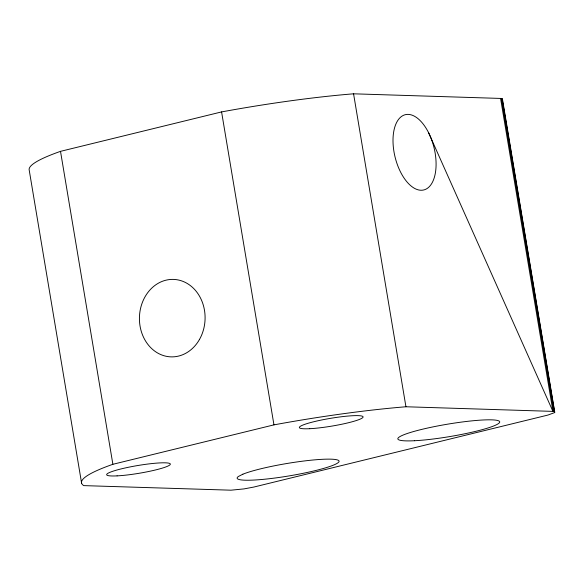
<?xml version="1.0" encoding="UTF-8"?>
<svg xmlns="http://www.w3.org/2000/svg" width="584" height="584" viewBox="0 0 584 584"><rect width="100%" height="100%" fill="white"/><g stroke="black" fill="none" stroke-linecap="round" stroke-linejoin="round"><path stroke-width="0.88" d="M81.592 483.107L29.222 170.156A187.099 22.798 -9.5 0 1 60.51 151.344L221.584 111.916A188.099 22.922 -9.5 0 1 353.568 93.812L500.568 98.433L502.43 99.039L502.014 99.733M554.756 412.311L554.508 411.727L552.938 411.384L405.938 406.763A188.099 22.922 -9.5 0 0 273.954 424.867L112.88 464.295A187.099 22.798 -9.5 0 0 83.782 485.618L230.994 490.188L243.988 488.903L253.755 487.071L547.923 415.063L554.384 412.684L554.756 412.311L502.43 99.039M428.401 132.327A38.748 20.038 76.2 0 1 421.867 190.238A38.748 20.038 76.2 0 1 393.331 134.393A38.748 20.038 76.2 0 1 428.401 132.327L552.938 411.384L500.568 98.433M502.138 98.776L554.508 411.727M501.51 98.572L553.88 411.523M353.568 93.812L405.938 406.763M221.584 111.916L273.954 424.867M60.51 151.344L112.88 464.295M242.864 474.201L238.33 476.515A51.669 6.3 -9.5 0 0 299.198 474.091A51.669 6.3 -9.5 0 0 328.5 459.134A51.669 6.3 -9.5 0 0 242.864 474.201M414.377 440.738A51.669 6.3 -9.5 0 0 498.539 423.531A51.669 6.3 -9.5 0 0 433.386 426.809A51.669 6.3 -9.5 0 0 414.377 440.738M199.524 339.384A38.748 32.828 -88.2 0 0 174.463 279.451A38.748 32.828 -88.2 0 0 142.781 335.574A38.748 32.828 -88.2 0 0 199.524 339.384M309.732 428.7A32.288 3.935 -9.5 0 0 362.336 417.947A32.288 3.935 -9.5 0 0 321.616 419.991A32.288 3.935 -9.5 0 0 309.732 428.7M117.092 475.872A32.288 3.935 -9.5 0 0 169.623 465.105A32.288 3.935 -9.5 0 0 128.75 467.2A32.288 3.935 -9.5 0 0 117.092 475.872"/></g></svg>
